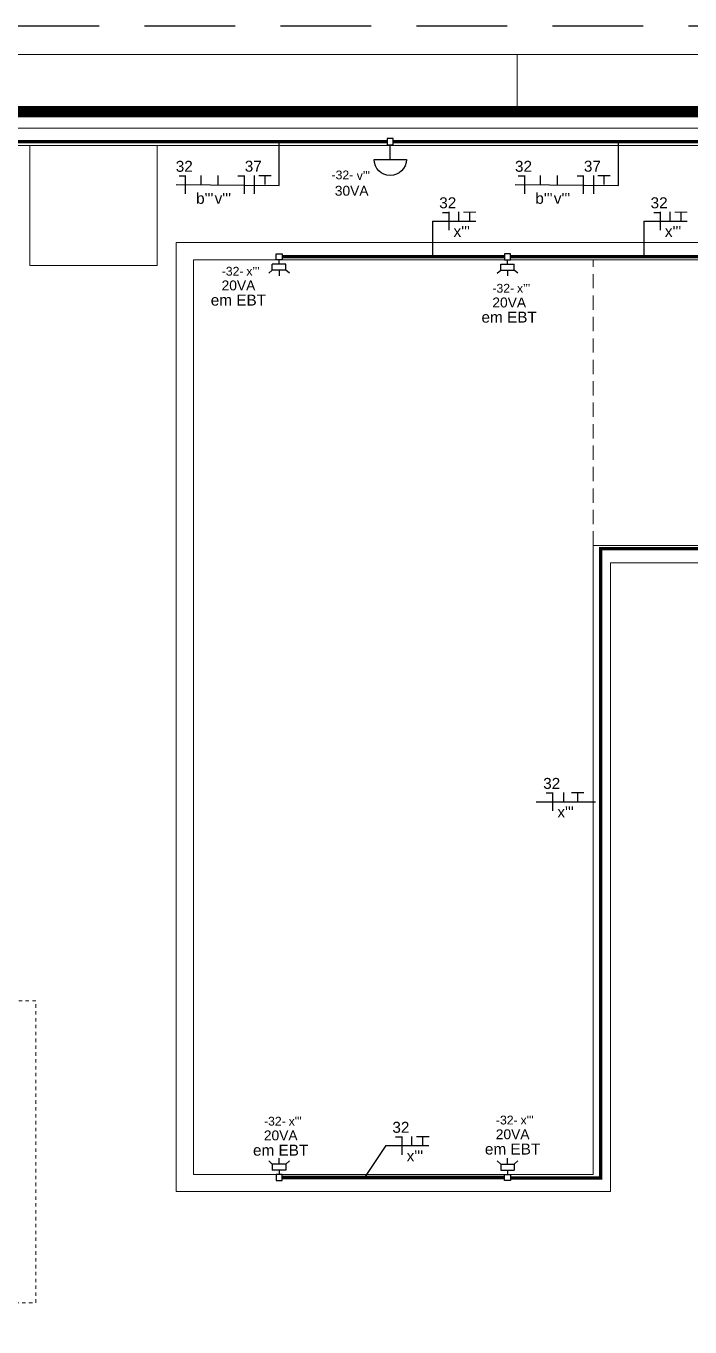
# Model space of a CAD drawing. Header units: millimetres. Extents: x 6597 to 20911, y -10306 to -132.
# Drawn here: x 11483 to 12064, y -5679 to -4541 of the extents above; entities that cross this region are included whole.
import ezdxf

# ---------------------------------------------------------------- set-up
doc = ezdxf.new("R2010")
doc.units = ezdxf.units.MM
doc.header["$LTSCALE"] = 25
doc.header["$MEASUREMENT"] = 0
for name, pattern in [('CACHE', [0.24, 0.12, -0.12]), ('DASHDOT2', [12.7, 6.35, -3.175, 0, -3.175]), ('Dashed', [0.75, 0.5, -0.25]), ('HIDDEN2', [4.7625, 3.175, -1.5875])]:
    doc.linetypes.add(name, pattern=pattern)
for name, color, linetype in [('CIRCUITOS', 7, 'Continuous'), ('Iluminação1', 1, 'Continuous'), ('LUMINÁRIAS', 1, 'Continuous'), ('MAAI - VEGETAÇÃO', 106, 'Continuous')]:
    doc.layers.add(name, color=color, linetype=linetype)
for name, color, linetype, lineweight in [('EL-Condutos', 5, 'Continuous', 30), ('MAAI - ALVENARIA', 7, 'Continuous', 0), ('TEXTO', 7, 'Continuous', 30)]:
    doc.layers.add(name, color=color, linetype=linetype, lineweight=lineweight)
doc.styles.add('Arial', font='arial.ttf')

# ---------------------------------------------------------------- blocks, each defined once
blk = doc.blocks.new('Arandela 32W')
at = {"layer": 'LUMINÁRIAS', "color": 1}
for p, q in [((18.1535, 14.125), (18.1535, -14.125)), ((0, -2.6515), (0, 2.6515)), ((0, 2.6515), (5.304, 2.6515)), ((5.304, 2.6515), (5.304, -2.6515)), ((18.1535, 0), (5.304, 0)), ((5.304, -2.6515), (0, -2.6515))]:
    blk.add_line(p, q, dxfattribs=at)
blk.add_arc((18.1535, 0), 14.125, 270, 90, dxfattribs=at)

msp = doc.modelspace()

# ---------------------------------------------------------------- linework, layer by layer
at = {"linetype": 'HIDDEN2'}
msp.add_line((15713.6, -4541), (9367.5, -4541), dxfattribs=at)
at = {"lineweight": 0}
msp.add_line((9392.5, -4566), (15688.6, -4566), dxfattribs=at)
at = {"color": 7, "lineweight": 0}
msp.add_line((11912.4, -4616), (11912.4, -4566), dxfattribs=at)
at = {"color": 7}
for p, q in [((11704.2, -4680.4), (11704.2, -4642.2)), ((12001.1, -4680.4), (12001.1, -4642.2)), ((11613.8, -4679.7), (11704.2, -4680.4)), ((11910.7, -4679.7), (12001.1, -4680.4))]:
    msp.add_line(p, q, dxfattribs=at)
at = {"layer": 'CIRCUITOS'}
for p, q in [((11838.4, -4711.6), (11876.2, -4711.6)), ((11838.4, -4711.6), (11838.4, -4742.7)), ((12023.4, -4711.6), (12061.2, -4711.6)), ((12023.4, -4711.6), (12023.4, -4742.7)), ((11929.1, -5219.4), (11980.9, -5219.4)), ((11797.4, -5520.2), (11778.9, -5548.1)), ((11797.4, -5520.2), (11835.2, -5520.2))]:
    msp.add_line(p, q, dxfattribs=at)
for points, const_width in [([(11616.3, -4672.2), (11622.2, -4672.2)], 1.16), ([(11622.1, -4671.6), (11622.1, -4687.9)], 1.16), ([(11622.1, -4671.6), (11622.1, -4687.9)], 1.16), ([(11635.8, -4671.6), (11635.8, -4679.7)], 1.16), ([(11650.6, -4671.6), (11650.6, -4679.7)], 1.16), ([(11667.8, -4672.2), (11673.7, -4672.2)], 1.16), ([(11673.5, -4671.6), (11673.5, -4687.9)], 1.16), ([(11682.5, -4671.6), (11682.5, -4687.9)], 1.16), ([(11686.1, -4671.9), (11697.3, -4671.9)], 1.11), ([(11691.7, -4671.9), (11691.7, -4679.7)], 1.11), ([(11913.2, -4672.2), (11919.1, -4672.2)], 1.16), ([(11918.9, -4671.6), (11918.9, -4687.9)], 1.16), ([(11918.9, -4671.6), (11918.9, -4687.9)], 1.16), ([(11932.6, -4671.6), (11932.6, -4679.7)], 1.16), ([(11947.5, -4671.6), (11947.5, -4679.7)], 1.16), ([(11964.7, -4672.2), (11970.6, -4672.2)], 1.16), ([(11970.4, -4671.6), (11970.4, -4687.9)], 1.16), ([(11979.4, -4671.6), (11979.4, -4687.9)], 1.16), ([(11982.9, -4671.9), (11994.1, -4671.9)], 1.11), ([(11988.5, -4671.9), (11988.5, -4679.7)], 1.11), ([(11846.9, -4704.1), (11852.9, -4704.1)], 1.16), ([(11852.7, -4703.5), (11852.7, -4719.8)], 1.16), ([(11852.7, -4703.5), (11852.7, -4719.8)], 1.16), ([(11861.1, -4703.5), (11861.1, -4711.6)], 1.16), ([(11865.2, -4703.8), (11876.4, -4703.8)], 1.11), ([(11870.8, -4703.8), (11870.8, -4711.6)], 1.11), ([(12031.9, -4704.1), (12037.9, -4704.1)], 1.16), ([(12037.7, -4703.5), (12037.7, -4719.8)], 1.16), ([(12037.7, -4703.5), (12037.7, -4719.8)], 1.16), ([(12046.1, -4703.5), (12046.1, -4711.6)], 1.16), ([(12050.2, -4703.8), (12061.4, -4703.8)], 1.11), ([(12055.8, -4703.8), (12055.8, -4711.6)], 1.11), ([(11937.7, -5211.9), (11943.6, -5211.9)], 1.16), ([(11943.4, -5211.3), (11943.4, -5227.6)], 1.16), ([(11943.4, -5211.3), (11943.4, -5227.6)], 1.16), ([(11953, -5211.3), (11953, -5219.4)], 1.16), ([(11959.8, -5211.6), (11971, -5211.6)], 1.11), ([(11965.4, -5211.6), (11965.4, -5219.4)], 1.11), ([(11805.9, -5512.6), (11811.9, -5512.6)], 1.16), ([(11811.7, -5512.1), (11811.7, -5528.3)], 1.16), ([(11811.7, -5512.1), (11811.7, -5528.3)], 1.16), ([(11820.1, -5512.1), (11820.1, -5520.2)], 1.16), ([(11824.2, -5512.3), (11835.4, -5512.3)], 1.11), ([(11829.8, -5512.3), (11829.8, -5520.2)], 1.11)]:
    msp.add_lwpolyline(points, dxfattribs=dict(at, const_width=const_width))
at = {"layer": 'EL-Condutos', "const_width": 3}
for points in [[(11798.7, -4642.2), (11429.6, -4642.2)], [(12173, -4642.2), (11804, -4642.2)]]:
    msp.add_lwpolyline(points, dxfattribs=at)
at = {"layer": 'EL-Condutos', "linetype": 'Dashed', "const_width": 3}
for points in [[(11706.7, -4742.7), (11901.4, -4742.7)], [(11906.7, -4742.7), (12079.6, -4742.7)], [(11906.7, -5548.5), (11985.5, -5548.5), (11985.5, -4998.1), (12076.4, -4998.1)], [(11706.7, -5548.1), (11901.4, -5548.1)]]:
    msp.add_lwpolyline(points, dxfattribs=at)
at = {"layer": 'Iluminação1'}
for p, q in [((11701.4, -4740.1), (11706.7, -4740.1)), ((11701.4, -4745.4), (11701.4, -4740.1)), ((11701.4, -4740.1), (11706.7, -4740.1)), ((11701.4, -4745.4), (11701.4, -4740.1)), ((11706.7, -4740.1), (11706.7, -4745.4)), ((11706.7, -4740.1), (11706.7, -4745.4)), ((11906.7, -4740.1), (11901.4, -4740.1)), ((11901.4, -4740.1), (11901.4, -4745.4)), ((11906.7, -4740.1), (11901.4, -4740.1)), ((11901.4, -4740.1), (11901.4, -4745.4)), ((11906.7, -4745.4), (11906.7, -4740.1)), ((11906.7, -4745.4), (11906.7, -4740.1)), ((11695, -4757.2), (11698.1, -4754.5)), ((11709.9, -4749.2), (11698.1, -4749.2)), ((11709.9, -4749.2), (11698.1, -4749.2)), ((11698.1, -4754.5), (11698.1, -4749.2)), ((11709.9, -4754.5), (11698.1, -4754.5)), ((11709.9, -4754.5), (11698.1, -4754.5)), ((11706.7, -4745.4), (11701.4, -4745.4)), ((11706.7, -4745.4), (11701.4, -4745.4)), ((11704, -4749.2), (11704, -4745.4)), ((11704, -4749.2), (11704, -4745.4)), ((11704, -4754.5), (11704, -4759.6)), ((11709.9, -4754.5), (11709.9, -4749.2)), ((11713.1, -4757.2), (11709.9, -4754.5)), ((11895, -4757.2), (11898.1, -4754.5)), ((11898.1, -4749.2), (11909.9, -4749.2)), ((11898.1, -4749.2), (11909.9, -4749.2)), ((11898.1, -4754.5), (11898.1, -4749.2)), ((11898.1, -4754.5), (11909.9, -4754.5)), ((11898.1, -4754.5), (11909.9, -4754.5)), ((11901.4, -4745.4), (11906.7, -4745.4)), ((11901.4, -4745.4), (11906.7, -4745.4)), ((11904, -4749.2), (11904, -4745.4)), ((11904, -4749.2), (11904, -4745.4)), ((11904, -4754.5), (11904, -4759.6)), ((11909.9, -4754.5), (11909.9, -4749.2)), ((11913.1, -4757.2), (11909.9, -4754.5)), ((11695, -5533.6), (11698.1, -5536.3)), ((11709.9, -5536.3), (11698.1, -5536.3)), ((11709.9, -5536.3), (11698.1, -5536.3)), ((11698.1, -5536.3), (11698.1, -5541.6)), ((11704, -5536.3), (11704, -5531.2)), ((11713.1, -5533.6), (11709.9, -5536.3)), ((11709.9, -5536.3), (11709.9, -5541.6)), ((11895, -5533.6), (11898.1, -5536.3)), ((11898.1, -5536.3), (11909.9, -5536.3)), ((11898.1, -5536.3), (11909.9, -5536.3)), ((11898.1, -5536.3), (11898.1, -5541.6)), ((11904, -5536.3), (11904, -5531.2)), ((11913.1, -5533.6), (11909.9, -5536.3)), ((11909.9, -5536.3), (11909.9, -5541.6)), ((11709.9, -5541.6), (11698.1, -5541.6)), ((11709.9, -5541.6), (11698.1, -5541.6)), ((11706.7, -5545.4), (11701.4, -5545.4)), ((11701.4, -5545.4), (11701.4, -5550.7)), ((11706.7, -5545.4), (11701.4, -5545.4)), ((11701.4, -5545.4), (11701.4, -5550.7)), ((11701.4, -5550.7), (11706.7, -5550.7)), ((11701.4, -5550.7), (11706.7, -5550.7)), ((11704, -5541.6), (11704, -5545.4)), ((11704, -5541.6), (11704, -5545.4)), ((11706.7, -5550.7), (11706.7, -5545.4)), ((11706.7, -5550.7), (11706.7, -5545.4)), ((11898.1, -5541.6), (11909.9, -5541.6)), ((11898.1, -5541.6), (11909.9, -5541.6)), ((11901.4, -5545.4), (11906.7, -5545.4)), ((11901.4, -5550.7), (11901.4, -5545.4)), ((11901.4, -5545.4), (11906.7, -5545.4)), ((11901.4, -5550.7), (11901.4, -5545.4)), ((11906.7, -5550.7), (11901.4, -5550.7)), ((11906.7, -5550.7), (11901.4, -5550.7)), ((11904, -5541.6), (11904, -5545.4)), ((11904, -5541.6), (11904, -5545.4)), ((11906.7, -5545.4), (11906.7, -5550.7)), ((11906.7, -5545.4), (11906.7, -5550.7))]:
    msp.add_line(p, q, dxfattribs=at)
at = {"layer": 'MAAI - ALVENARIA'}
for p, q in [((9533.9, -4630.4), (15548.9, -4630.4)), ((9548.9, -4645.4), (13709.2, -4645.4)), ((13709.2, -4645.4), (9548.9, -4645.4)), ((11605.9, -4645.4), (11485.9, -4645.4)), ((11485.9, -4645.4), (11485.9, -4750.4)), ((11597.4, -4750.4), (11597.4, -4645.4)), ((12194, -4730.4), (11614, -4730.4)), ((11614, -5560.4), (11614, -4730.4)), ((11629, -5545.4), (11629, -4745.4)), ((11629, -4745.4), (12179, -4745.4)), ((12179, -4995.4), (11979, -4995.4)), ((11979, -5545.4), (11979, -4995.4)), ((12194, -5010.4), (11994, -5010.4)), ((11994, -5560.4), (11994, -5010.4)), ((11629, -5545.4), (11979, -5545.4)), ((11614, -5560.4), (11994, -5560.4))]:
    msp.add_line(p, q, dxfattribs=at)
at = {"layer": 'MAAI - ALVENARIA', "linetype": 'Dashed'}
msp.add_line((11979, -4995.4), (11979, -4745.4), dxfattribs=at)
at = {"layer": 'MAAI - ALVENARIA'}
msp.add_lwpolyline([(11605.9, -4645.4), (11485.9, -4645.4), (11485.9, -4750.4), (11597.4, -4750.4)], dxfattribs=at)
at = {"layer": 'MAAI - ALVENARIA', "linetype": 'CACHE'}
msp.add_lwpolyline([(11227.1, -5657.6), (11491.1, -5657.6), (11491.1, -5393.6), (11227.1, -5393.6)], close=True, dxfattribs=at)
at = {"layer": 'MAAI - VEGETAÇÃO', "linetype": 'Continuous', "transparency": 33554559}
for p, q in [((11680.8, -4687.7), (11680.8, -4687.7)), ((11977.6, -4687.7), (11977.6, -4687.7))]:
    msp.add_line(p, q, dxfattribs=at)
at = {"layer": 'TEXTO', "color": 7, "const_width": 10}
msp.add_lwpolyline([(9517.5, -8721), (15641.6, -8721), (15641.6, -4616), (9517.5, -4616)], close=True, dxfattribs=at)

# ---------------------------------------------------------------- block references
at = {"layer": 'Iluminação1', "xscale": -1, "rotation": 90.00000000000007}
msp.add_blockref('Arandela 32W', (11801.3, -4639.5), dxfattribs=at)
msp.add_blockref('Arandela 32W', (11801.3, -4639.5), dxfattribs=at)

# ---------------------------------------------------------------- texts
at = {"layer": 'CIRCUITOS', "linetype": 'DASHDOT2', "style": 'Arial'}
for s, height, p in [('32', 9.6, (11613.6, -4668.5)), ('37', 9.6, (11674, -4668.4)), ('32', 9.6, (11910.5, -4668.5)), ('37', 9.6, (11970.8, -4668.4)), ('-32-', 7.68, (11749.9, -4675.1)), ("v'''", 7.68, (11772, -4675.6)), ("b'''", 9.6, (11631.4, -4696.5)), ("v'''", 9.6, (11647.6, -4696.5)), ('30VA', 8.64, (11752.8, -4689.4)), ("b'''", 9.6, (11928.3, -4696.5)), ("v'''", 9.6, (11944.5, -4696.5)), ('32', 9.6, (11844.2, -4700.4)), ('32', 9.6, (12029.2, -4700.4)), ("x'''", 9.6, (11856.7, -4725.4)), ("x'''", 9.6, (12041.7, -4725.4)), ('-32-', 7.68, (11653.8, -4759.3)), ("x'''", 7.68, (11675.4, -4759.3)), ('20VA', 8.64, (11653.7, -4772.2)), ('-32-', 7.68, (11890.7, -4774.2)), ("x'''", 7.68, (11912.3, -4774.2)), ('em EBT', 9.6, (11644.2, -4785.5)), ('20VA', 8.64, (11890.7, -4787.1)), ('em EBT', 9.6, (11881.2, -4800.4)), ('32', 9.6, (11935.2, -5208.2)), ("x'''", 9.6, (11947.6, -5233.2)), ('-32-', 7.68, (11690.8, -5502.7)), ("x'''", 7.68, (11712.4, -5502.7)), ('-32-', 7.68, (11893.8, -5501.7)), ("x'''", 7.68, (11915.4, -5501.7)), ('20VA', 8.64, (11690.7, -5515.6)), ('32', 9.6, (11803.2, -5509)), ('20VA', 8.64, (11893.7, -5514.6)), ('em EBT', 9.6, (11884.2, -5528)), ('em EBT', 9.6, (11681.2, -5529)), ("x'''", 9.6, (11815.7, -5534))]:
    msp.add_text(s, height=height, dxfattribs=at).set_placement(p)

doc.saveas('drawing.dxf')
